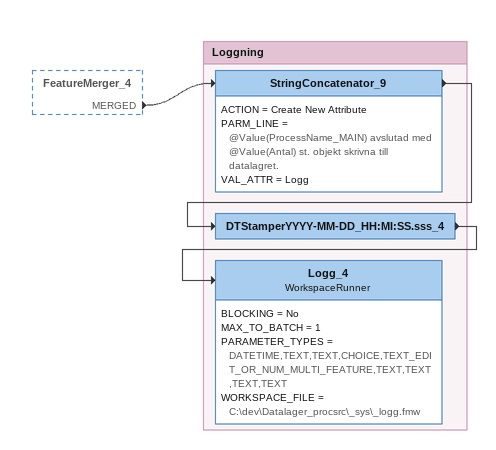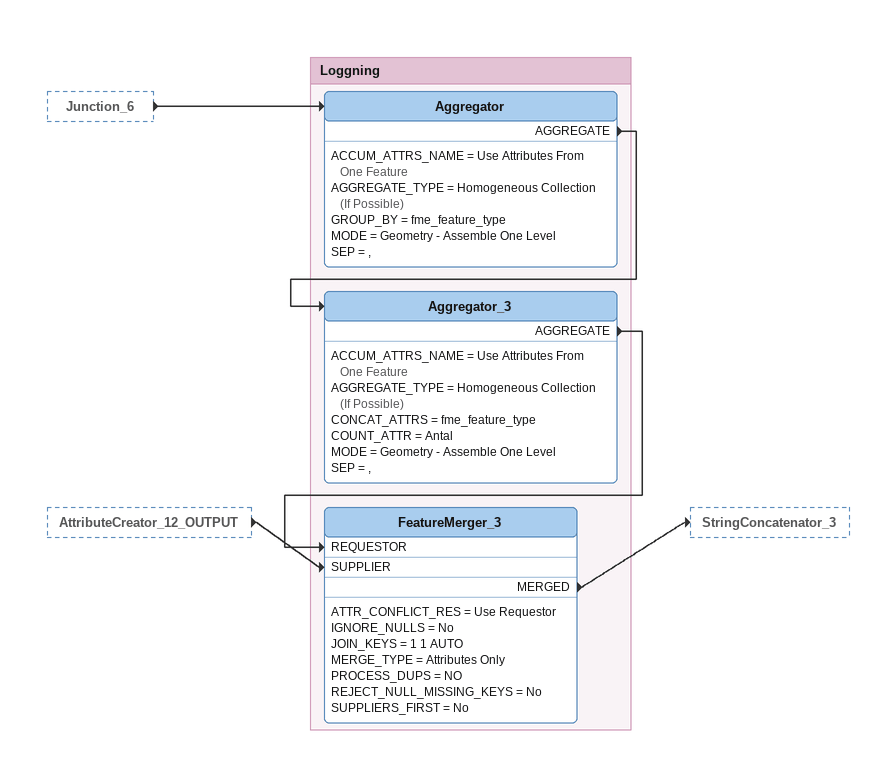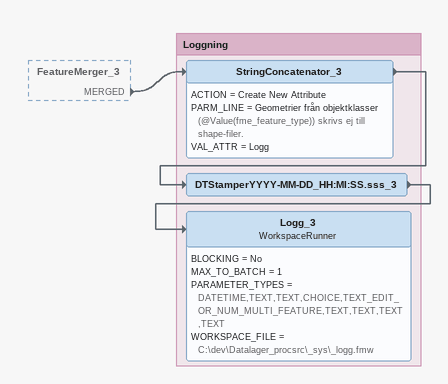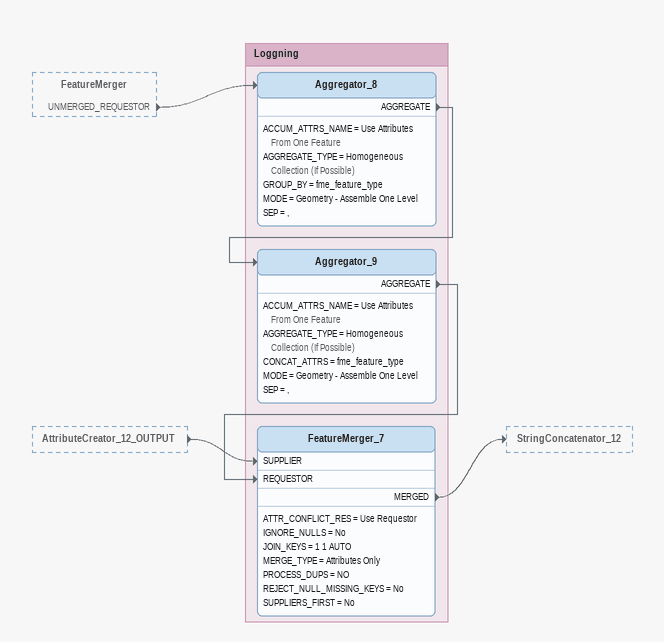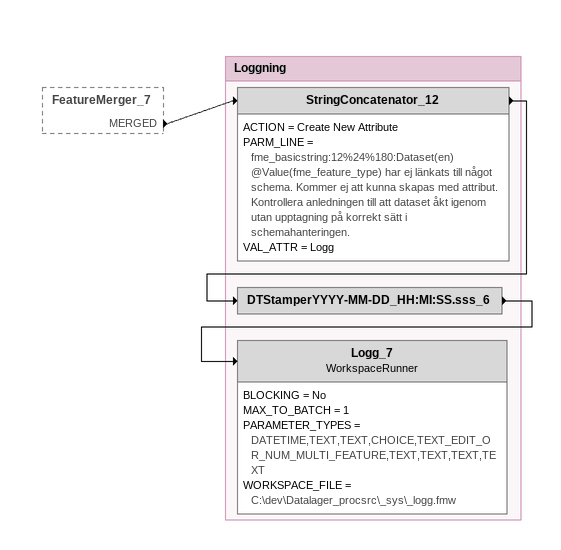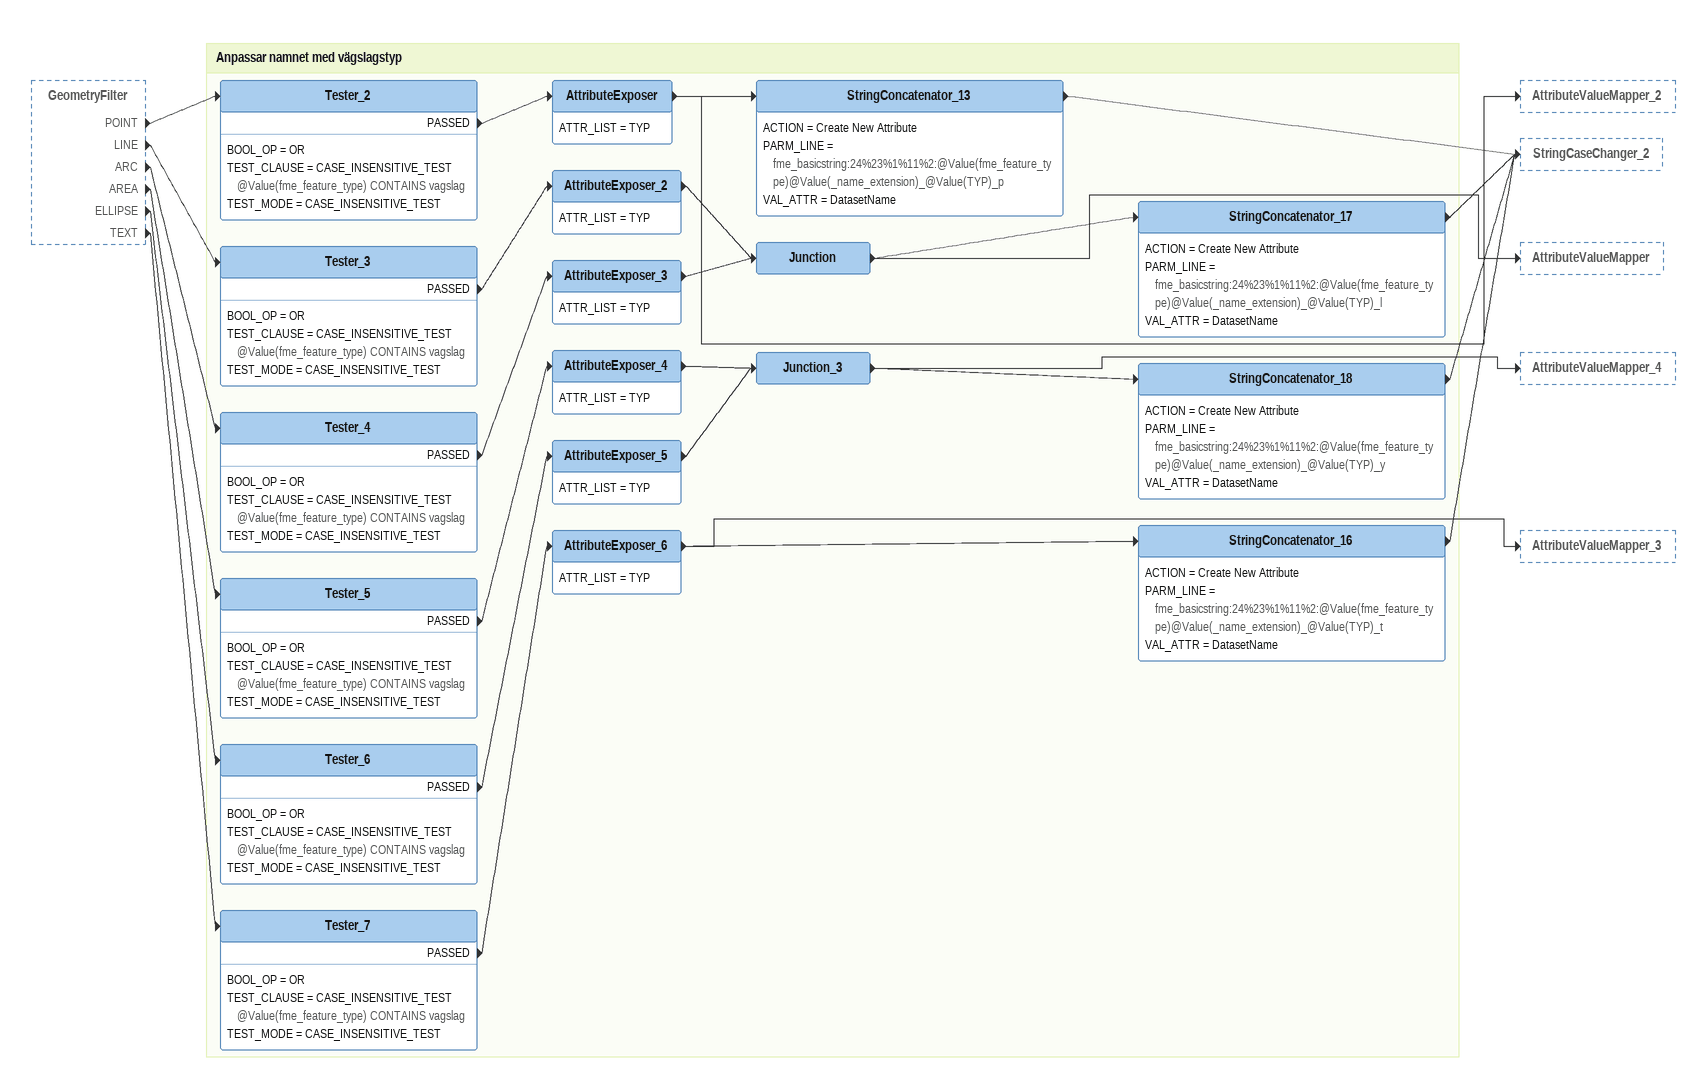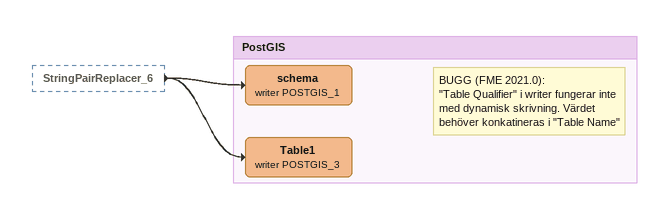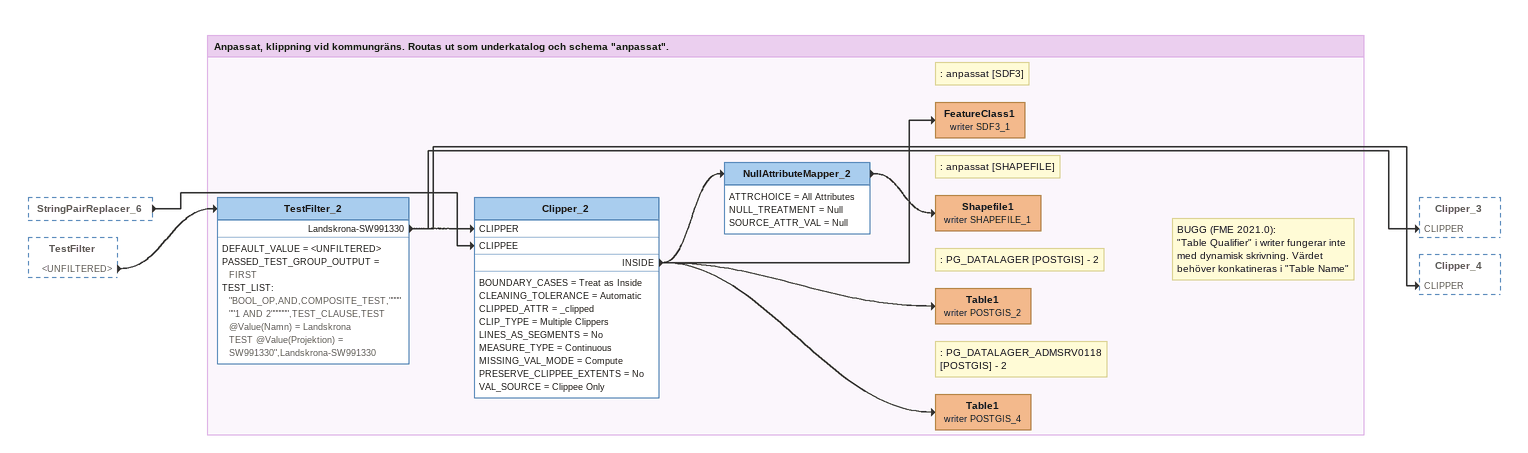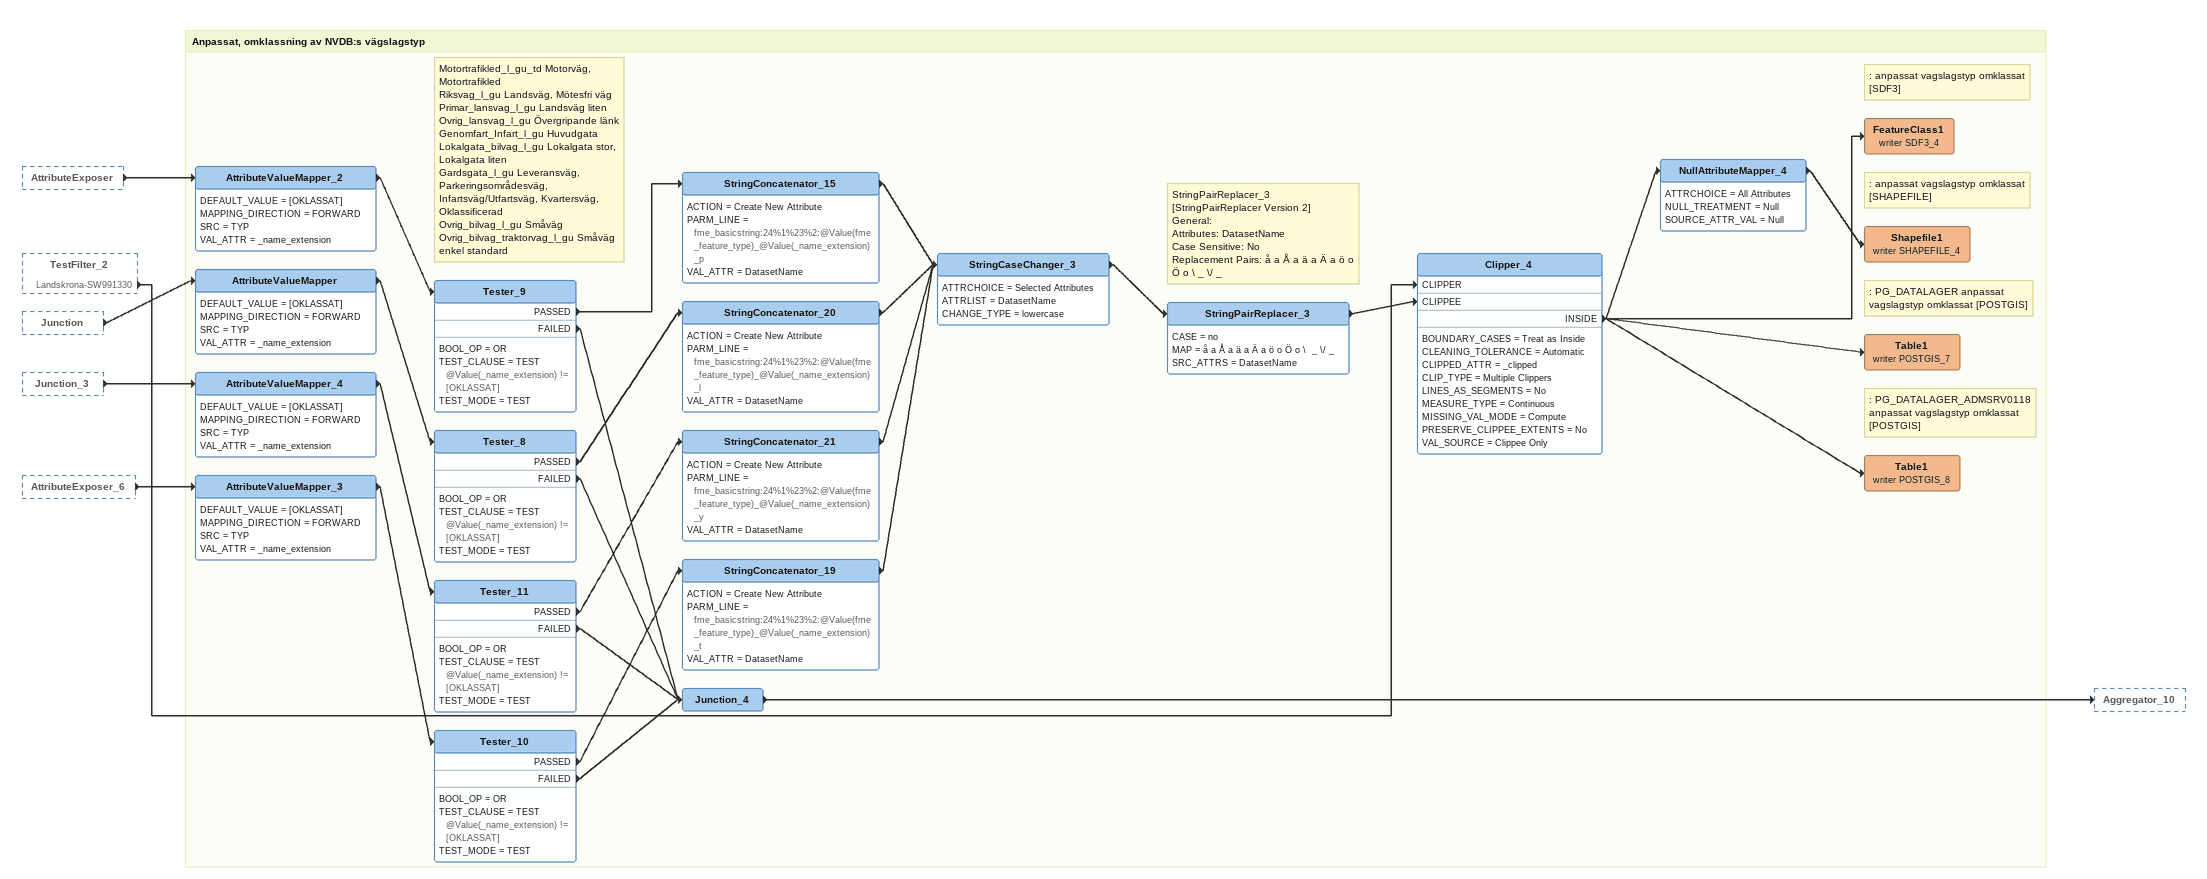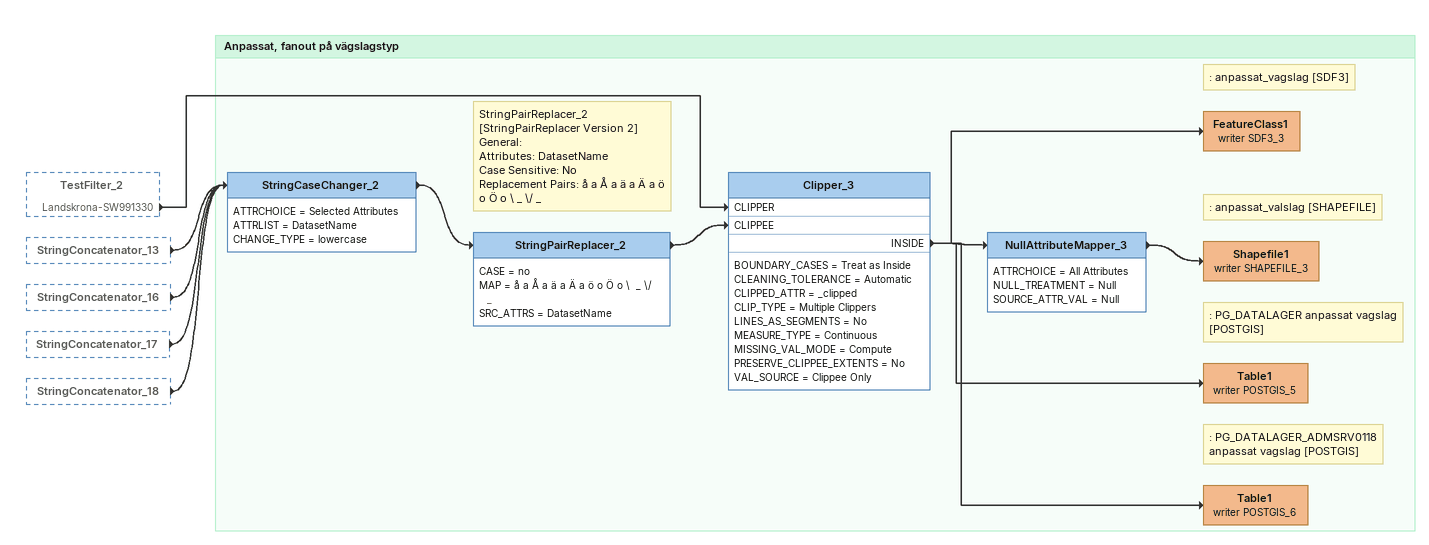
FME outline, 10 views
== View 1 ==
FeatureMerger_4 [outside]
    MERGED -> StringConcatenator_9

Bookmark: Loggning
StringConcatenator_9
    ACTION = Create New Attribute
    PARM_LINE = @Value(ProcessName_MAIN) avslutad med @Value(Antal) st. objekt skrivna till datalagret.
    VAL_ATTR = Logg
    -> DTStamperYYYY-MM-DD_HH:MI:SS.sss_4
DTStamperYYYY-MM-DD_HH:MI:SS.sss_4
    -> Logg_4
Logg_4: WorkspaceRunner
    BLOCKING = No
    MAX_TO_BATCH = 1
    PARAMETER_TYPES = DATETIME,TEXT,TEXT,CHOICE,TEXT_EDIT_OR_NUM_MULTI_FEATURE,TEXT,TEXT,TEXT,TEXT
    WORKSPACE_FILE = C:\dev\Datalager_procsrc\_sys\_logg.fmw

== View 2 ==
Junction_6 [outside]
    -> Aggregator
AttributeCreator_12_OUTPUT [outside]
    -> FeatureMerger_3 [SUPPLIER]

Bookmark: Loggning
Aggregator
    ACCUM_ATTRS_NAME = Use Attributes From One Feature
    AGGREGATE_TYPE = Homogeneous Collection (If Possible)
    GROUP_BY = fme_feature_type
    MODE = Geometry - Assemble One Level
    SEP = ,
    AGGREGATE -> Aggregator_3
Aggregator_3
    ACCUM_ATTRS_NAME = Use Attributes From One Feature
    AGGREGATE_TYPE = Homogeneous Collection (If Possible)
    CONCAT_ATTRS = fme_feature_type
    COUNT_ATTR = Antal
    MODE = Geometry - Assemble One Level
    SEP = ,
    AGGREGATE -> FeatureMerger_3 [REQUESTOR]
FeatureMerger_3
    ATTR_CONFLICT_RES = Use Requestor
    IGNORE_NULLS = No
    JOIN_KEYS = 1 1 AUTO
    MERGE_TYPE = Attributes Only
    PROCESS_DUPS = NO
    REJECT_NULL_MISSING_KEYS = No
    SUPPLIERS_FIRST = No
    MERGED -> StringConcatenator_3

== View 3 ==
FeatureMerger_3 [outside]
    MERGED -> StringConcatenator_3

Bookmark: Loggning
StringConcatenator_3
    ACTION = Create New Attribute
    PARM_LINE = Geometrier från objektklasser (@Value(fme_feature_type)) skrivs ej till shape-filer.
    VAL_ATTR = Logg
    -> DTStamperYYYY-MM-DD_HH:MI:SS.sss_3
DTStamperYYYY-MM-DD_HH:MI:SS.sss_3
    -> Logg_3
Logg_3: WorkspaceRunner
    BLOCKING = No
    MAX_TO_BATCH = 1
    PARAMETER_TYPES = DATETIME,TEXT,TEXT,CHOICE,TEXT_EDIT_OR_NUM_MULTI_FEATURE,TEXT,TEXT,TEXT,TEXT
    WORKSPACE_FILE = C:\dev\Datalager_procsrc\_sys\_logg.fmw

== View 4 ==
FeatureMerger [outside]
    UNMERGED_REQUESTOR -> Aggregator_8
AttributeCreator_12_OUTPUT [outside]
    -> FeatureMerger_7 [SUPPLIER]

Bookmark: Loggning
Aggregator_8
    ACCUM_ATTRS_NAME = Use Attributes From One Feature
    AGGREGATE_TYPE = Homogeneous Collection (If Possible)
    GROUP_BY = fme_feature_type
    MODE = Geometry - Assemble One Level
    SEP = ,
    AGGREGATE -> Aggregator_9
Aggregator_9
    ACCUM_ATTRS_NAME = Use Attributes From One Feature
    AGGREGATE_TYPE = Homogeneous Collection (If Possible)
    CONCAT_ATTRS = fme_feature_type
    MODE = Geometry - Assemble One Level
    SEP = ,
    AGGREGATE -> FeatureMerger_7 [REQUESTOR]
FeatureMerger_7
    ATTR_CONFLICT_RES = Use Requestor
    IGNORE_NULLS = No
    JOIN_KEYS = 1 1 AUTO
    MERGE_TYPE = Attributes Only
    PROCESS_DUPS = NO
    REJECT_NULL_MISSING_KEYS = No
    SUPPLIERS_FIRST = No
    MERGED -> StringConcatenator_12

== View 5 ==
FeatureMerger_7 [outside]
    MERGED -> StringConcatenator_12

Bookmark: Loggning
StringConcatenator_12
    ACTION = Create New Attribute
    PARM_LINE = fme_basicstring:12%24%180:Dataset(en) @Value(fme_feature_type) har ej länkats till något schema. Kommer ej att kunna skapas med attribut. Kontrollera anledningen till att dataset åkt igenom utan upptagning på korrekt sätt i schemahanteringen.
    VAL_ATTR = Logg
    -> DTStamperYYYY-MM-DD_HH:MI:SS.sss_6
DTStamperYYYY-MM-DD_HH:MI:SS.sss_6
    -> Logg_7
Logg_7: WorkspaceRunner
    BLOCKING = No
    MAX_TO_BATCH = 1
    PARAMETER_TYPES = DATETIME,TEXT,TEXT,CHOICE,TEXT_EDIT_OR_NUM_MULTI_FEATURE,TEXT,TEXT,TEXT,TEXT
    WORKSPACE_FILE = C:\dev\Datalager_procsrc\_sys\_logg.fmw

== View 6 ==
GeometryFilter [outside]
    POINT -> Tester_2
    LINE -> Tester_3
    ARC -> Tester_4
    AREA -> Tester_5
    ELLIPSE -> Tester_6
    TEXT -> Tester_7

Bookmark: Anpassar namnet med vägslagstyp
Tester_2
    BOOL_OP = OR
    TEST_CLAUSE = CASE_INSENSITIVE_TEST @Value(fme_feature_type) CONTAINS vagslag
    TEST_MODE = CASE_INSENSITIVE_TEST
    PASSED -> AttributeExposer
AttributeExposer
    ATTR_LIST = TYP
    -> StringConcatenator_13
    -> AttributeValueMapper_2
StringConcatenator_13
    ACTION = Create New Attribute
    PARM_LINE = fme_basicstring:24%23%1%11%2:@Value(fme_feature_type)@Value(_name_extension)_@Value(TYP)_p
    VAL_ATTR = DatasetName
    -> StringCaseChanger_2
Tester_3
    BOOL_OP = OR
    TEST_CLAUSE = CASE_INSENSITIVE_TEST @Value(fme_feature_type) CONTAINS vagslag
    TEST_MODE = CASE_INSENSITIVE_TEST
    PASSED -> AttributeExposer_2
AttributeExposer_2
    ATTR_LIST = TYP
    -> Junction
Tester_4
    BOOL_OP = OR
    TEST_CLAUSE = CASE_INSENSITIVE_TEST @Value(fme_feature_type) CONTAINS vagslag
    TEST_MODE = CASE_INSENSITIVE_TEST
    PASSED -> AttributeExposer_3
AttributeExposer_3
    ATTR_LIST = TYP
    -> Junction
Junction
    -> StringConcatenator_17
    -> AttributeValueMapper
StringConcatenator_17
    ACTION = Create New Attribute
    PARM_LINE = fme_basicstring:24%23%1%11%2:@Value(fme_feature_type)@Value(_name_extension)_@Value(TYP)_l
    VAL_ATTR = DatasetName
    -> StringCaseChanger_2
Tester_5
    BOOL_OP = OR
    TEST_CLAUSE = CASE_INSENSITIVE_TEST @Value(fme_feature_type) CONTAINS vagslag
    TEST_MODE = CASE_INSENSITIVE_TEST
    PASSED -> AttributeExposer_4
AttributeExposer_4
    ATTR_LIST = TYP
    -> Junction_3
Tester_6
    BOOL_OP = OR
    TEST_CLAUSE = CASE_INSENSITIVE_TEST @Value(fme_feature_type) CONTAINS vagslag
    TEST_MODE = CASE_INSENSITIVE_TEST
    PASSED -> AttributeExposer_5
AttributeExposer_5
    ATTR_LIST = TYP
    -> Junction_3
Junction_3
    -> StringConcatenator_18
    -> AttributeValueMapper_4
StringConcatenator_18
    ACTION = Create New Attribute
    PARM_LINE = fme_basicstring:24%23%1%11%2:@Value(fme_feature_type)@Value(_name_extension)_@Value(TYP)_y
    VAL_ATTR = DatasetName
    -> StringCaseChanger_2
Tester_7
    BOOL_OP = OR
    TEST_CLAUSE = CASE_INSENSITIVE_TEST @Value(fme_feature_type) CONTAINS vagslag
    TEST_MODE = CASE_INSENSITIVE_TEST
    PASSED -> AttributeExposer_6
AttributeExposer_6
    ATTR_LIST = TYP
    -> StringConcatenator_16
    -> AttributeValueMapper_3
StringConcatenator_16
    ACTION = Create New Attribute
    PARM_LINE = fme_basicstring:24%23%1%11%2:@Value(fme_feature_type)@Value(_name_extension)_@Value(TYP)_t
    VAL_ATTR = DatasetName
    -> StringCaseChanger_2

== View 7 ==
StringPairReplacer_6 [outside]
    -> Table1 (writer POSTGIS_3)
    -> schema (writer POSTGIS_1)

Bookmark: PostGIS
Note: BUGG (FME 2021.0): / "Table Qualifier" i writer fungerar inte med dynamisk skrivning. Värdet behöver konkatineras i "Table Name"
schema (writer POSTGIS_1)
Table1 (writer POSTGIS_3)

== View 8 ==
StringPairReplacer_6 [outside]
    -> Clipper_2 [CLIPPEE]
TestFilter [outside]
    <UNFILTERED> -> TestFilter_2

Bookmark: Anpassat, klippning vid kommungräns. Routas ut som underkatalog och schema "anpassat".
TestFilter_2
    DEFAULT_VALUE = <UNFILTERED>
    PASSED_TEST_GROUP_OUTPUT = FIRST
    TEST_LIST:
      "BOOL_OP,AND,COMPOSITE_TEST,""""""1 AND 2"""""",TEST_CLAUSE,TEST @Value(Namn) = Landskrona
      TEST @Value(Projektion) = SW991330",Landskrona-SW991330
    Landskrona-SW991330 -> Clipper_2 [CLIPPER]
    Landskrona-SW991330 -> Clipper_3 [CLIPPER]
    Landskrona-SW991330 -> Clipper_4 [CLIPPER]
Clipper_2
    BOUNDARY_CASES = Treat as Inside
    CLEANING_TOLERANCE = Automatic
    CLIPPED_ATTR = _clipped
    CLIP_TYPE = Multiple Clippers
    LINES_AS_SEGMENTS = No
    MEASURE_TYPE = Continuous
    MISSING_VAL_MODE = Compute
    PRESERVE_CLIPPEE_EXTENTS = No
    VAL_SOURCE = Clippee Only
    INSIDE -> FeatureClass1 (writer SDF3_1)
    INSIDE -> NullAttributeMapper_2
    INSIDE -> Table1 (writer POSTGIS_2)
    INSIDE -> Table1 (writer POSTGIS_4)
Note: : anpassat [SDF3]
FeatureClass1 (writer SDF3_1)
NullAttributeMapper_2
    ATTRCHOICE = All Attributes
    NULL_TREATMENT = Null
    SOURCE_ATTR_VAL = Null
    -> Shapefile1 (writer SHAPEFILE_1)
Note: : anpassat [SHAPEFILE]
Shapefile1 (writer SHAPEFILE_1)
Note: : PG_DATALAGER [POSTGIS] - 2
Note: BUGG (FME 2021.0): / "Table Qualifier" i writer fungerar inte med dynamisk skrivning. Värdet behöver konkatineras i "Table Name"
Table1 (writer POSTGIS_2)
Note: : PG_DATALAGER_ADMSRV0118 [POSTGIS] - 2
Table1 (writer POSTGIS_4)

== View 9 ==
AttributeExposer [outside]
    -> AttributeValueMapper_2
TestFilter_2 [outside]
    Landskrona-SW991330 -> Clipper_4 [CLIPPER]
Junction [outside]
    -> AttributeValueMapper
Junction_3 [outside]
    -> AttributeValueMapper_4
AttributeExposer_6 [outside]
    -> AttributeValueMapper_3

Bookmark: Anpassat, omklassning av NVDB:s vägslagstyp
AttributeValueMapper_2
    DEFAULT_VALUE = [OKLASSAT]
    MAPPING_DIRECTION = FORWARD
    SRC = TYP
    VAL_ATTR = _name_extension
    -> Tester_9
Note: Motortrafikled_l_gu_td Motorväg, Motortrafikled / Riksvag_l_gu Landsväg, Mötesfri väg / Primar_lansvag_l_gu Landsväg liten / Ovrig_lansvag_l_gu Övergripande länk / Genomfart_Infart_l_gu Huvudgata / Lokalgata_bilvag_l_gu Lokalgata stor, Lokalgata liten / Gardsgata_l_gu Leveransväg, Parkeringsområdesväg, Infartsväg/Utfartsväg, Kvartersväg, Oklassificerad / Ovrig_bilvag_l_gu Småväg / Ovrig_bilvag_traktorvag_l_gu Småväg enkel standard
Tester_9
    BOOL_OP = OR
    TEST_CLAUSE = TEST @Value(_name_extension) != [OKLASSAT]
    TEST_MODE = TEST
    PASSED -> StringConcatenator_15
    FAILED -> Junction_4
StringConcatenator_15
    ACTION = Create New Attribute
    PARM_LINE = fme_basicstring:24%1%23%2:@Value(fme_feature_type)_@Value(_name_extension)_p
    VAL_ATTR = DatasetName
    -> StringCaseChanger_3
AttributeValueMapper
    DEFAULT_VALUE = [OKLASSAT]
    MAPPING_DIRECTION = FORWARD
    SRC = TYP
    VAL_ATTR = _name_extension
    -> Tester_8
Tester_8
    BOOL_OP = OR
    TEST_CLAUSE = TEST @Value(_name_extension) != [OKLASSAT]
    TEST_MODE = TEST
    PASSED -> StringConcatenator_20
    FAILED -> Junction_4
StringConcatenator_20
    ACTION = Create New Attribute
    PARM_LINE = fme_basicstring:24%1%23%2:@Value(fme_feature_type)_@Value(_name_extension)_l
    VAL_ATTR = DatasetName
    -> StringCaseChanger_3
AttributeValueMapper_4
    DEFAULT_VALUE = [OKLASSAT]
    MAPPING_DIRECTION = FORWARD
    SRC = TYP
    VAL_ATTR = _name_extension
    -> Tester_11
Tester_11
    BOOL_OP = OR
    TEST_CLAUSE = TEST @Value(_name_extension) != [OKLASSAT]
    TEST_MODE = TEST
    PASSED -> StringConcatenator_21
    FAILED -> Junction_4
StringConcatenator_21
    ACTION = Create New Attribute
    PARM_LINE = fme_basicstring:24%1%23%2:@Value(fme_feature_type)_@Value(_name_extension)_y
    VAL_ATTR = DatasetName
    -> StringCaseChanger_3
AttributeValueMapper_3
    DEFAULT_VALUE = [OKLASSAT]
    MAPPING_DIRECTION = FORWARD
    SRC = TYP
    VAL_ATTR = _name_extension
    -> Tester_10
Tester_10
    BOOL_OP = OR
    TEST_CLAUSE = TEST @Value(_name_extension) != [OKLASSAT]
    TEST_MODE = TEST
    PASSED -> StringConcatenator_19
    FAILED -> Junction_4
StringConcatenator_19
    ACTION = Create New Attribute
    PARM_LINE = fme_basicstring:24%1%23%2:@Value(fme_feature_type)_@Value(_name_extension)_t
    VAL_ATTR = DatasetName
    -> StringCaseChanger_3
StringCaseChanger_3
    ATTRCHOICE = Selected Attributes
    ATTRLIST = DatasetName
    CHANGE_TYPE = lowercase
    -> StringPairReplacer_3
Note: StringPairReplacer_3 [StringPairReplacer Version 2] / General: / Attributes: DatasetName / Case Sensitive: No / Replacement Pairs: å a Å a ä a Ä a ö o Ö o \ _ \/ _
StringPairReplacer_3
    CASE = no
    MAP = å a Å a ä a Ä a ö o Ö o \  _ \/ _
    SRC_ATTRS = DatasetName
    -> Clipper_4 [CLIPPEE]
Clipper_4
    BOUNDARY_CASES = Treat as Inside
    CLEANING_TOLERANCE = Automatic
    CLIPPED_ATTR = _clipped
    CLIP_TYPE = Multiple Clippers
    LINES_AS_SEGMENTS = No
    MEASURE_TYPE = Continuous
    MISSING_VAL_MODE = Compute
    PRESERVE_CLIPPEE_EXTENTS = No
    VAL_SOURCE = Clippee Only
    INSIDE -> NullAttributeMapper_4
    INSIDE -> FeatureClass1 (writer SDF3_4)
    INSIDE -> Table1 (writer POSTGIS_7)
    INSIDE -> Table1 (writer POSTGIS_8)
Note: : anpassat vagslagstyp omklassat [SDF3]
FeatureClass1 (writer SDF3_4)
NullAttributeMapper_4
    ATTRCHOICE = All Attributes
    NULL_TREATMENT = Null
    SOURCE_ATTR_VAL = Null
    -> Shapefile1 (writer SHAPEFILE_4)
Note: : anpassat vagslagstyp omklassat [SHAPEFILE]
Shapefile1 (writer SHAPEFILE_4)
Note: : PG_DATALAGER anpassat vagslagstyp omklassat [POSTGIS]
Table1 (writer POSTGIS_7)
Note: : PG_DATALAGER_ADMSRV0118 anpassat vagslagstyp omklassat [POSTGIS]
Table1 (writer POSTGIS_8)
Junction_4
    -> Aggregator_10

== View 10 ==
TestFilter_2 [outside]
    Landskrona-SW991330 -> Clipper_3 [CLIPPER]
StringConcatenator_13 [outside]
    -> StringCaseChanger_2
StringConcatenator_16 [outside]
    -> StringCaseChanger_2
StringConcatenator_17 [outside]
    -> StringCaseChanger_2
StringConcatenator_18 [outside]
    -> StringCaseChanger_2

Bookmark: Anpassat, fanout på vägslagstyp
StringCaseChanger_2
    ATTRCHOICE = Selected Attributes
    ATTRLIST = DatasetName
    CHANGE_TYPE = lowercase
    -> StringPairReplacer_2
Note: StringPairReplacer_2 [StringPairReplacer Version 2] / General: / Attributes: DatasetName / Case Sensitive: No / Replacement Pairs: å a Å a ä a Ä a ö o Ö o \ _ \/ _
StringPairReplacer_2
    CASE = no
    MAP = å a Å a ä a Ä a ö o Ö o \  _ \/ _
    SRC_ATTRS = DatasetName
    -> Clipper_3 [CLIPPEE]
Clipper_3
    BOUNDARY_CASES = Treat as Inside
    CLEANING_TOLERANCE = Automatic
    CLIPPED_ATTR = _clipped
    CLIP_TYPE = Multiple Clippers
    LINES_AS_SEGMENTS = No
    MEASURE_TYPE = Continuous
    MISSING_VAL_MODE = Compute
    PRESERVE_CLIPPEE_EXTENTS = No
    VAL_SOURCE = Clippee Only
    INSIDE -> FeatureClass1 (writer SDF3_3)
    INSIDE -> NullAttributeMapper_3
    INSIDE -> Table1 (writer POSTGIS_5)
    INSIDE -> Table1 (writer POSTGIS_6)
Note: : anpassat_vagslag [SDF3]
FeatureClass1 (writer SDF3_3)
NullAttributeMapper_3
    ATTRCHOICE = All Attributes
    NULL_TREATMENT = Null
    SOURCE_ATTR_VAL = Null
    -> Shapefile1 (writer SHAPEFILE_3)
Note: : anpassat_valslag [SHAPEFILE]
Shapefile1 (writer SHAPEFILE_3)
Note: : PG_DATALAGER anpassat vagslag [POSTGIS]
Table1 (writer POSTGIS_5)
Note: : PG_DATALAGER_ADMSRV0118 anpassat vagslag [POSTGIS]
Table1 (writer POSTGIS_6)
